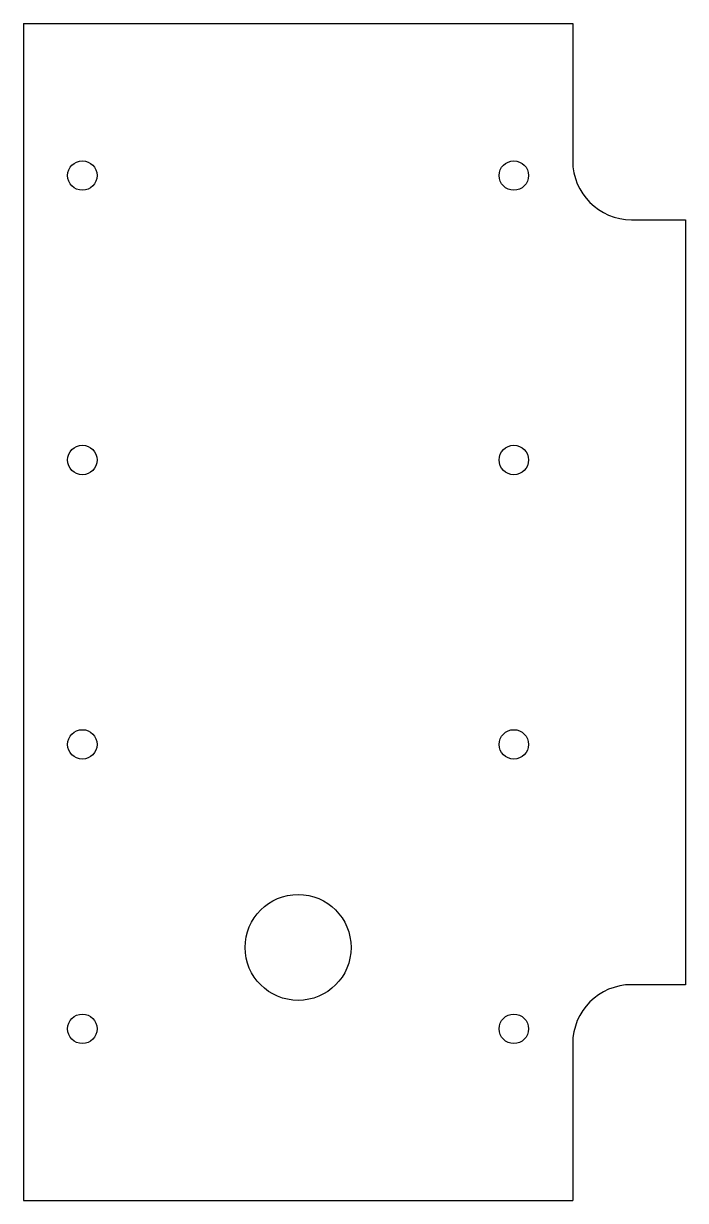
# Model space of a CAD drawing. Extents: x 0 to 67, y 0 to 120.
import ezdxf

# ---------------------------------------------------------------- set-up
doc = ezdxf.new("R2010")
doc.units = 0
doc.layers.add('VISIBLE', color=7, linetype='CONTINUOUS')

msp = doc.modelspace()

# ---------------------------------------------------------------- linework, layer by layer
at = {"layer": 'VISIBLE'}
for p, q in [((0, 120, 0.6), (56, 120, 0.6)), ((0, 120, 0.6), (0, 0, 0.6)), ((56, 120, 0.6), (56, 106, 0.6)), ((62, 100, 0.6), (67.5, 100, 0.6)), ((67.5, 100, 0.6), (67.5, 22, 0.6)), ((67.5, 22, 0.6), (62, 22, 0.6)), ((56, 16, 0.6), (56, 0, 0.6)), ((0, 0, 0.6), (56, 0, 0.6))]:
    msp.add_line(p, q, dxfattribs=at)
for centre, radius in [((6, 104.5, 0.6), 1.5), ((50, 104.5, 0.6), 1.5), ((6, 75.5, 0.6), 1.5), ((50, 75.5, 0.6), 1.5), ((50, 46.5, 0.6), 1.5), ((6, 46.5, 0.6), 1.5), ((28, 25.8, 0.6), 5.4), ((6, 17.5, 0.6), 1.5), ((50, 17.5, 0.6), 1.5)]:
    msp.add_circle(centre, radius, dxfattribs=at)
for centre, start, end in [((62, 106, 0.6), 180, 270), ((62, 16, 0.6), 90, 180)]:
    msp.add_arc(centre, 6, start, end, dxfattribs=at)

doc.saveas('drawing.dxf')
